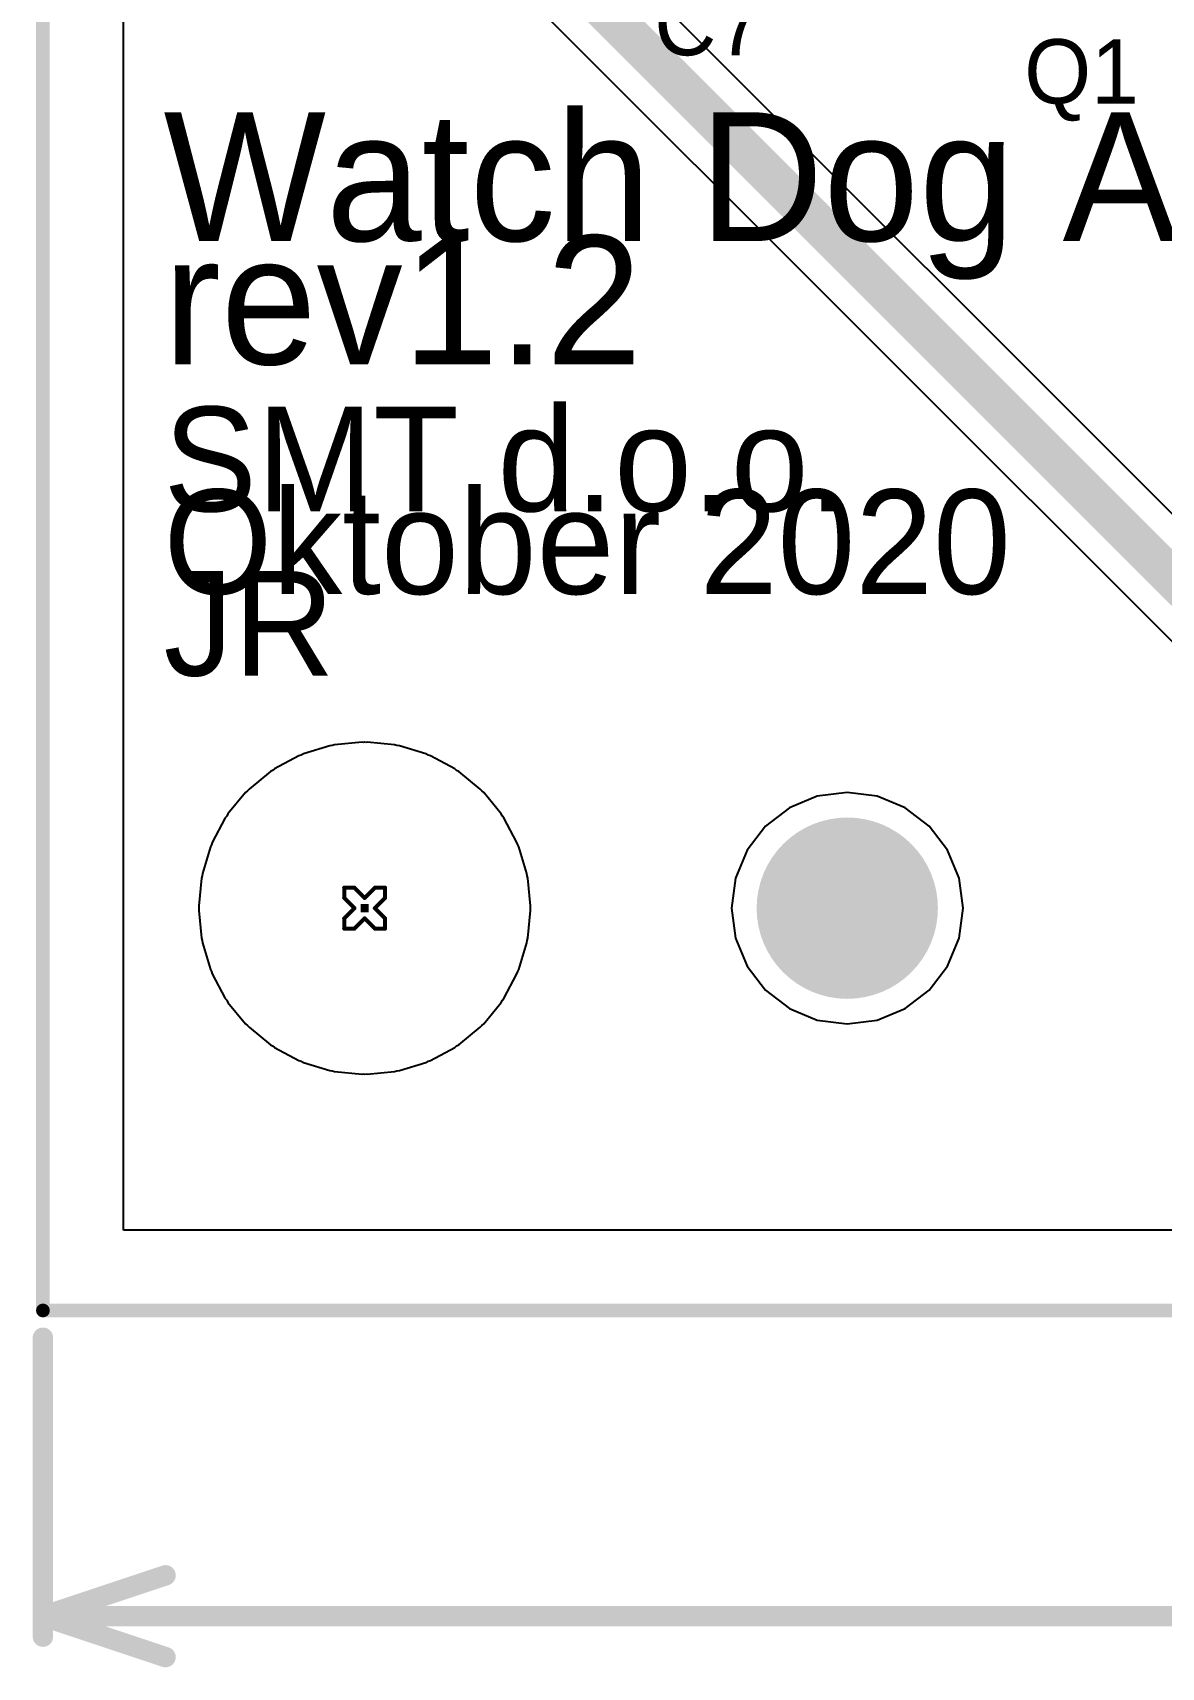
# Model space of a CAD drawing. Header units: millimetres. Extents: x 21 to 336, y 20 to 129.
# Drawn here: x 24.87 to 38.9, y 20.57 to 40.88 of the extents above; entities that cross this region are included whole.
import ezdxf

# ---------------------------------------------------------------- set-up
doc = ezdxf.new("R2010")
doc.units = ezdxf.units.MM
for name, color, linetype in [('BottomLayer', 5, 'Continuous'), ('BottomSolder', 6, 'Continuous'), ('DrillDrawing', 1, 'Continuous'), ('KeepOutLayer', 6, 'Continuous'), ('Mechanical1', 6, 'Continuous'), ('TopLayer', 1, 'Continuous'), ('TopOverlay', 2, 'Continuous'), ('TopSolder', 216, 'Continuous')]:
    doc.layers.add(name, color=color, linetype=linetype)

msp = doc.modelspace()

# ---------------------------------------------------------------- linework, layer by layer
at = {"layer": 'BottomLayer'}
for p, q in [((26, 26), (26, 82)), ((26.826, 45.524), (41.787, 30.563)), ((41.947, 31.99), (32.239, 41.698)), ((28.212, 31.903), (28.183, 31.894)), ((28.238, 31.917), (28.212, 31.903)), ((28.568, 32.017), (28.238, 31.917)), ((28.598, 32.02), (28.568, 32.017)), ((28.627, 32.029), (28.598, 32.02)), ((28.97, 32.063), (28.627, 32.029)), ((28.985, 32.061), (28.97, 32.063)), ((29, 32.064), (28.985, 32.061)), ((29.015, 32.061), (29, 32.064)), ((29.03, 32.063), (29.015, 32.061)), ((29.373, 32.029), (29.03, 32.063)), ((29.402, 32.02), (29.373, 32.029)), ((29.432, 32.017), (29.402, 32.02)), ((29.762, 31.917), (29.432, 32.017)), ((29.788, 31.903), (29.762, 31.917)), ((29.817, 31.894), (29.788, 31.903)), ((27.829, 31.699), (27.563, 31.48)), ((27.856, 31.713), (27.829, 31.699)), ((27.879, 31.732), (27.856, 31.713)), ((28.183, 31.894), (27.879, 31.732)), ((30.121, 31.732), (29.817, 31.894)), ((30.144, 31.713), (30.121, 31.732)), ((30.171, 31.699), (30.144, 31.713)), ((30.437, 31.48), (30.171, 31.699)), ((27.52, 31.437), (27.301, 31.171)), ((27.543, 31.457), (27.52, 31.437)), ((27.563, 31.48), (27.543, 31.457)), ((30.457, 31.457), (30.437, 31.48)), ((30.48, 31.437), (30.457, 31.457)), ((30.699, 31.171), (30.48, 31.437)), ((34.627, 31.39), (34.28, 31.246)), ((35, 31.439), (34.627, 31.39)), ((35.373, 31.39), (35, 31.439)), ((35.72, 31.246), (35.373, 31.39)), ((27.268, 31.121), (27.106, 30.817)), ((27.287, 31.144), (27.268, 31.121)), ((27.301, 31.171), (27.287, 31.144)), ((30.713, 31.144), (30.699, 31.171)), ((30.732, 31.121), (30.713, 31.144)), ((30.894, 30.817), (30.732, 31.121)), ((34.28, 31.246), (33.982, 31.018)), ((36.018, 31.018), (35.72, 31.246)), ((33.982, 31.018), (33.754, 30.72)), ((36.246, 30.72), (36.018, 31.018)), ((27.083, 30.762), (26.983, 30.432)), ((27.097, 30.788), (27.083, 30.762)), ((27.106, 30.817), (27.097, 30.788)), ((30.903, 30.788), (30.894, 30.817)), ((30.917, 30.762), (30.903, 30.788)), ((31.017, 30.432), (30.917, 30.762)), ((33.754, 30.72), (33.61, 30.373)), ((36.39, 30.373), (36.246, 30.72)), ((26.971, 30.373), (26.937, 30.03)), ((26.98, 30.402), (26.971, 30.373)), ((26.983, 30.432), (26.98, 30.402)), ((31.02, 30.402), (31.017, 30.432)), ((31.029, 30.373), (31.02, 30.402)), ((31.063, 30.03), (31.029, 30.373)), ((33.61, 30.373), (33.561, 30)), ((36.439, 30), (36.39, 30.373)), ((26.937, 30.03), (26.94, 30)), ((26.94, 30), (26.937, 29.97)), ((26.937, 29.97), (26.971, 29.627)), ((31.029, 29.627), (31.063, 29.97)), ((31.06, 30), (31.063, 30.03)), ((31.063, 29.97), (31.06, 30)), ((33.561, 30), (33.61, 29.627)), ((36.39, 29.627), (36.439, 30)), ((26.971, 29.627), (26.98, 29.598)), ((26.98, 29.598), (26.983, 29.568)), ((26.983, 29.568), (27.083, 29.238)), ((30.917, 29.238), (31.017, 29.568)), ((31.017, 29.568), (31.02, 29.598)), ((31.02, 29.598), (31.029, 29.627)), ((33.61, 29.627), (33.754, 29.28)), ((36.246, 29.28), (36.39, 29.627)), ((33.754, 29.28), (33.982, 28.982)), ((36.018, 28.982), (36.246, 29.28)), ((27.083, 29.238), (27.097, 29.212)), ((27.097, 29.212), (27.106, 29.183)), ((27.106, 29.183), (27.268, 28.879)), ((30.732, 28.879), (30.894, 29.183)), ((30.894, 29.183), (30.903, 29.212)), ((30.903, 29.212), (30.917, 29.238)), ((27.268, 28.879), (27.287, 28.856)), ((27.287, 28.856), (27.301, 28.829)), ((30.699, 28.829), (30.713, 28.856)), ((30.713, 28.856), (30.732, 28.879)), ((33.982, 28.982), (34.28, 28.754)), ((35.72, 28.754), (36.018, 28.982)), ((27.301, 28.829), (27.52, 28.563)), ((30.48, 28.563), (30.699, 28.829)), ((34.28, 28.754), (34.627, 28.61)), ((35.373, 28.61), (35.72, 28.754)), ((27.52, 28.563), (27.543, 28.543)), ((27.543, 28.543), (27.563, 28.52)), ((27.563, 28.52), (27.829, 28.301)), ((30.171, 28.301), (30.437, 28.52)), ((30.437, 28.52), (30.457, 28.543)), ((30.457, 28.543), (30.48, 28.563)), ((34.627, 28.61), (35, 28.561)), ((35, 28.561), (35.373, 28.61)), ((27.829, 28.301), (27.856, 28.287)), ((27.856, 28.287), (27.879, 28.268)), ((27.879, 28.268), (28.183, 28.106)), ((29.817, 28.106), (30.121, 28.268)), ((30.121, 28.268), (30.144, 28.287)), ((30.144, 28.287), (30.171, 28.301)), ((28.183, 28.106), (28.212, 28.097)), ((28.212, 28.097), (28.238, 28.083)), ((28.238, 28.083), (28.568, 27.983)), ((29.432, 27.983), (29.762, 28.083)), ((29.762, 28.083), (29.788, 28.097)), ((29.788, 28.097), (29.817, 28.106)), ((28.568, 27.983), (28.598, 27.98)), ((28.598, 27.98), (28.627, 27.971)), ((28.627, 27.971), (28.97, 27.937)), ((28.97, 27.937), (28.985, 27.939)), ((28.985, 27.939), (29, 27.936)), ((29, 27.936), (29.015, 27.939)), ((29.015, 27.939), (29.03, 27.937)), ((29.03, 27.937), (29.373, 27.971)), ((29.373, 27.971), (29.402, 27.98)), ((29.402, 27.98), (29.432, 27.983)), ((75, 26), (26, 26))]:
    msp.add_line(p, q, dxfattribs=at)
at = {"layer": 'BottomLayer', "const_width": 0.5}
msp.add_lwpolyline([(27.223, 45.921), (42.184, 30.96)], dxfattribs=at)
at = {"layer": 'BottomSolder'}
msp.add_solid([(28.95, 29.95), (29.05, 29.95), (28.95, 30.05), (29.05, 30.05)], dxfattribs=at)
at = {"layer": 'DrillDrawing', "const_width": 0.0508}
for points in [[(28.746, 30.127), (28.746, 30.254)], [(28.746, 30.254), (28.873, 30.254)], [(28.873, 30.254), (29, 30.127)], [(29, 30.127), (29.127, 30.254)], [(29.127, 30.254), (29.254, 30.254)], [(29.254, 30.127), (29.254, 30.254)], [(28.746, 30.127), (28.873, 30)], [(29.127, 30), (29.254, 30.127)], [(28.746, 29.873), (28.873, 30)], [(28.746, 29.746), (28.746, 29.873)], [(28.873, 29.746), (29, 29.873)], [(29, 29.873), (29.127, 29.746)], [(29.127, 30), (29.254, 29.873)], [(29.254, 29.746), (29.254, 29.873)], [(28.746, 29.746), (28.873, 29.746)], [(29.127, 29.746), (29.254, 29.746)]]:
    msp.add_lwpolyline(points, dxfattribs=at)
at = {"layer": 'DrillDrawing', "const_width": 0.0254}
for points in [[(28.733, 30.254, 1), (28.759, 30.254, 1)], [(28.733, 30.254, 1), (28.759, 30.254, 1)], [(28.86, 30.254, 1), (28.886, 30.254, 1)], [(28.86, 30.254, 1), (28.886, 30.254, 1)], [(29.114, 30.254, 1), (29.14, 30.254, 1)], [(29.114, 30.254, 1), (29.14, 30.254, 1)], [(29.241, 30.254, 1), (29.267, 30.254, 1)], [(29.241, 30.254, 1), (29.267, 30.254, 1)], [(28.733, 30.127, 1), (28.759, 30.127, 1)], [(28.733, 30.127, 1), (28.759, 30.127, 1)], [(28.987, 30.127, 1), (29.013, 30.127, 1)], [(28.987, 30.127, 1), (29.013, 30.127, 1)], [(29.241, 30.127, 1), (29.267, 30.127, 1)], [(29.241, 30.127, 1), (29.267, 30.127, 1)], [(28.733, 29.873, 1), (28.759, 29.873, 1)], [(28.733, 29.873, 1), (28.759, 29.873, 1)], [(28.86, 30, 1), (28.886, 30, 1)], [(28.86, 30, 1), (28.886, 30, 1)], [(28.987, 29.873, 1), (29.013, 29.873, 1)], [(28.987, 29.873, 1), (29.013, 29.873, 1)], [(29.114, 30, 1), (29.14, 30, 1)], [(29.114, 30, 1), (29.14, 30, 1)], [(29.241, 29.873, 1), (29.267, 29.873, 1)], [(29.241, 29.873, 1), (29.267, 29.873, 1)], [(28.733, 29.746, 1), (28.759, 29.746, 1)], [(28.733, 29.746, 1), (28.759, 29.746, 1)], [(28.86, 29.746, 1), (28.886, 29.746, 1)], [(28.86, 29.746, 1), (28.886, 29.746, 1)], [(29.114, 29.746, 1), (29.14, 29.746, 1)], [(29.114, 29.746, 1), (29.14, 29.746, 1)], [(29.241, 29.746, 1), (29.267, 29.746, 1)], [(29.241, 29.746, 1), (29.267, 29.746, 1)]]:
    msp.add_lwpolyline(points, format="xyb", close=True, dxfattribs=at)
at = {"layer": 'KeepOutLayer', "const_width": 0.17}
for points in [[(25, 25), (25, 83)], [(25, 25), (76, 25)]]:
    msp.add_lwpolyline(points, dxfattribs=at)
at = {"layer": 'KeepOutLayer'}
for points, const_width in [([(36, 30, 1), (34, 30, 1)], 0.254), ([(33.937, 30, 1), (34.064, 30, 1)], 0.127), ([(35.937, 30, 1), (36.064, 30, 1)], 0.127), ([(24.958, 25, 1), (25.043, 25, 1)], 0.085), ([(24.958, 25, 1), (25.043, 25, 1)], 0.085)]:
    msp.add_lwpolyline(points, format="xyb", close=True, dxfattribs=dict(at, const_width=const_width))
at = {"layer": 'Mechanical1', "const_width": 0.254}
for points in [[(25, 20.946), (25, 24.661)], [(25, 21.2), (26.524, 21.708)], [(25, 21.2), (46.259, 21.2)], [(25, 21.2), (26.524, 20.692)]]:
    msp.add_lwpolyline(points, dxfattribs=at)
at = {"layer": 'Mechanical1', "const_width": 0.127}
for points in [[(24.937, 24.661, 1), (25.064, 24.661, 1)], [(26.461, 21.708, 1), (26.588, 21.708, 1)], [(24.937, 21.2, 1), (25.064, 21.2, 1)], [(24.937, 21.2, 1), (25.064, 21.2, 1)], [(24.937, 21.2, 1), (25.064, 21.2, 1)], [(24.937, 20.946, 1), (25.064, 20.946, 1)], [(26.461, 20.692, 1), (26.588, 20.692, 1)]]:
    msp.add_lwpolyline(points, format="xyb", close=True, dxfattribs=at)
at = {"layer": 'TopLayer'}
for p, q in [((26, 26), (26, 82)), ((28.212, 31.903), (28.183, 31.894)), ((28.238, 31.917), (28.212, 31.903)), ((28.568, 32.017), (28.238, 31.917)), ((28.598, 32.02), (28.568, 32.017)), ((28.627, 32.029), (28.598, 32.02)), ((28.97, 32.063), (28.627, 32.029)), ((28.985, 32.061), (28.97, 32.063)), ((29, 32.064), (28.985, 32.061)), ((29.015, 32.061), (29, 32.064)), ((29.03, 32.063), (29.015, 32.061)), ((29.373, 32.029), (29.03, 32.063)), ((29.402, 32.02), (29.373, 32.029)), ((29.432, 32.017), (29.402, 32.02)), ((29.762, 31.917), (29.432, 32.017)), ((29.788, 31.903), (29.762, 31.917)), ((29.817, 31.894), (29.788, 31.903)), ((27.829, 31.699), (27.563, 31.48)), ((27.856, 31.713), (27.829, 31.699)), ((27.879, 31.732), (27.856, 31.713)), ((28.183, 31.894), (27.879, 31.732)), ((30.121, 31.732), (29.817, 31.894)), ((30.144, 31.713), (30.121, 31.732)), ((30.171, 31.699), (30.144, 31.713)), ((30.437, 31.48), (30.171, 31.699)), ((27.52, 31.437), (27.301, 31.171)), ((27.543, 31.457), (27.52, 31.437)), ((27.563, 31.48), (27.543, 31.457)), ((30.457, 31.457), (30.437, 31.48)), ((30.48, 31.437), (30.457, 31.457)), ((30.699, 31.171), (30.48, 31.437)), ((34.627, 31.39), (34.28, 31.246)), ((35, 31.439), (34.627, 31.39)), ((35.373, 31.39), (35, 31.439)), ((35.72, 31.246), (35.373, 31.39)), ((27.268, 31.121), (27.106, 30.817)), ((27.287, 31.144), (27.268, 31.121)), ((27.301, 31.171), (27.287, 31.144)), ((30.713, 31.144), (30.699, 31.171)), ((30.732, 31.121), (30.713, 31.144)), ((30.894, 30.817), (30.732, 31.121)), ((34.28, 31.246), (33.982, 31.018)), ((36.018, 31.018), (35.72, 31.246)), ((33.982, 31.018), (33.754, 30.72)), ((36.246, 30.72), (36.018, 31.018)), ((27.083, 30.762), (26.983, 30.432)), ((27.097, 30.788), (27.083, 30.762)), ((27.106, 30.817), (27.097, 30.788)), ((30.903, 30.788), (30.894, 30.817)), ((30.917, 30.762), (30.903, 30.788)), ((31.017, 30.432), (30.917, 30.762)), ((33.754, 30.72), (33.61, 30.373)), ((36.39, 30.373), (36.246, 30.72)), ((26.971, 30.373), (26.937, 30.03)), ((26.98, 30.402), (26.971, 30.373)), ((26.983, 30.432), (26.98, 30.402)), ((31.02, 30.402), (31.017, 30.432)), ((31.029, 30.373), (31.02, 30.402)), ((31.063, 30.03), (31.029, 30.373)), ((33.61, 30.373), (33.561, 30)), ((36.439, 30), (36.39, 30.373)), ((26.937, 30.03), (26.94, 30)), ((26.94, 30), (26.937, 29.97)), ((26.937, 29.97), (26.971, 29.627)), ((31.029, 29.627), (31.063, 29.97)), ((31.06, 30), (31.063, 30.03)), ((31.063, 29.97), (31.06, 30)), ((33.561, 30), (33.61, 29.627)), ((36.39, 29.627), (36.439, 30)), ((26.971, 29.627), (26.98, 29.598)), ((26.98, 29.598), (26.983, 29.568)), ((26.983, 29.568), (27.083, 29.238)), ((30.917, 29.238), (31.017, 29.568)), ((31.017, 29.568), (31.02, 29.598)), ((31.02, 29.598), (31.029, 29.627)), ((33.61, 29.627), (33.754, 29.28)), ((36.246, 29.28), (36.39, 29.627)), ((33.754, 29.28), (33.982, 28.982)), ((36.018, 28.982), (36.246, 29.28)), ((27.083, 29.238), (27.097, 29.212)), ((27.097, 29.212), (27.106, 29.183)), ((27.106, 29.183), (27.268, 28.879)), ((30.732, 28.879), (30.894, 29.183)), ((30.894, 29.183), (30.903, 29.212)), ((30.903, 29.212), (30.917, 29.238)), ((27.268, 28.879), (27.287, 28.856)), ((27.287, 28.856), (27.301, 28.829)), ((30.699, 28.829), (30.713, 28.856)), ((30.713, 28.856), (30.732, 28.879)), ((33.982, 28.982), (34.28, 28.754)), ((35.72, 28.754), (36.018, 28.982)), ((27.301, 28.829), (27.52, 28.563)), ((30.48, 28.563), (30.699, 28.829)), ((34.28, 28.754), (34.627, 28.61)), ((35.373, 28.61), (35.72, 28.754)), ((27.52, 28.563), (27.543, 28.543)), ((27.543, 28.543), (27.563, 28.52)), ((27.563, 28.52), (27.829, 28.301)), ((30.171, 28.301), (30.437, 28.52)), ((30.437, 28.52), (30.457, 28.543)), ((30.457, 28.543), (30.48, 28.563)), ((34.627, 28.61), (35, 28.561)), ((35, 28.561), (35.373, 28.61)), ((27.829, 28.301), (27.856, 28.287)), ((27.856, 28.287), (27.879, 28.268)), ((27.879, 28.268), (28.183, 28.106)), ((29.817, 28.106), (30.121, 28.268)), ((30.121, 28.268), (30.144, 28.287)), ((30.144, 28.287), (30.171, 28.301)), ((28.183, 28.106), (28.212, 28.097)), ((28.212, 28.097), (28.238, 28.083)), ((28.238, 28.083), (28.568, 27.983)), ((29.432, 27.983), (29.762, 28.083)), ((29.762, 28.083), (29.788, 28.097)), ((29.788, 28.097), (29.817, 28.106)), ((28.568, 27.983), (28.598, 27.98)), ((28.598, 27.98), (28.627, 27.971)), ((28.627, 27.971), (28.97, 27.937)), ((28.97, 27.937), (28.985, 27.939)), ((28.985, 27.939), (29, 27.936)), ((29, 27.936), (29.015, 27.939)), ((29.015, 27.939), (29.03, 27.937)), ((29.03, 27.937), (29.373, 27.971)), ((29.373, 27.971), (29.402, 27.98)), ((29.402, 27.98), (29.432, 27.983)), ((75, 26), (26, 26))]:
    msp.add_line(p, q, dxfattribs=at)
for points, const_width in [([(35.3, 30, 1), (34.7, 30, 1)], 0.6), ([(34.55, 30, 1), (34.85, 30, 1)], 0.3), ([(35.15, 30, 1), (35.45, 30, 1)], 0.3)]:
    msp.add_lwpolyline(points, format="xyb", close=True, dxfattribs=dict(at, const_width=const_width))
at = {"layer": 'TopSolder'}
for points, const_width in [([(35.5, 30, 1), (34.5, 30, 1)], 1.2), ([(34.2, 30, 1), (34.8, 30, 1)], 0.6), ([(35.2, 30, 1), (35.8, 30, 1)], 0.6)]:
    msp.add_lwpolyline(points, format="xyb", close=True, dxfattribs=dict(at, const_width=const_width))
msp.add_solid([(28.95, 29.95), (29.05, 29.95), (28.95, 30.05), (29.05, 30.05)], dxfattribs=at)

# ---------------------------------------------------------------- texts
at = {"layer": 'TopOverlay'}
for s, height, p in [('C7', 0.8, (32.6, 40.6)), ('Q1', 0.8, (37.2, 40)), ('Watch Dog Alarm', 1.6, (26.5, 38.292)), ('rev1.2', 1.6, (26.5, 36.759)), ('SMT d.o.o.', 1.3, (26.5, 34.932)), ('Oktober 2020', 1.3, (26.5, 33.904)), ('JR', 1.3, (26.5, 32.89))]:
    msp.add_text(s, height=height, dxfattribs=at).set_placement(p)

doc.saveas('drawing.dxf')
